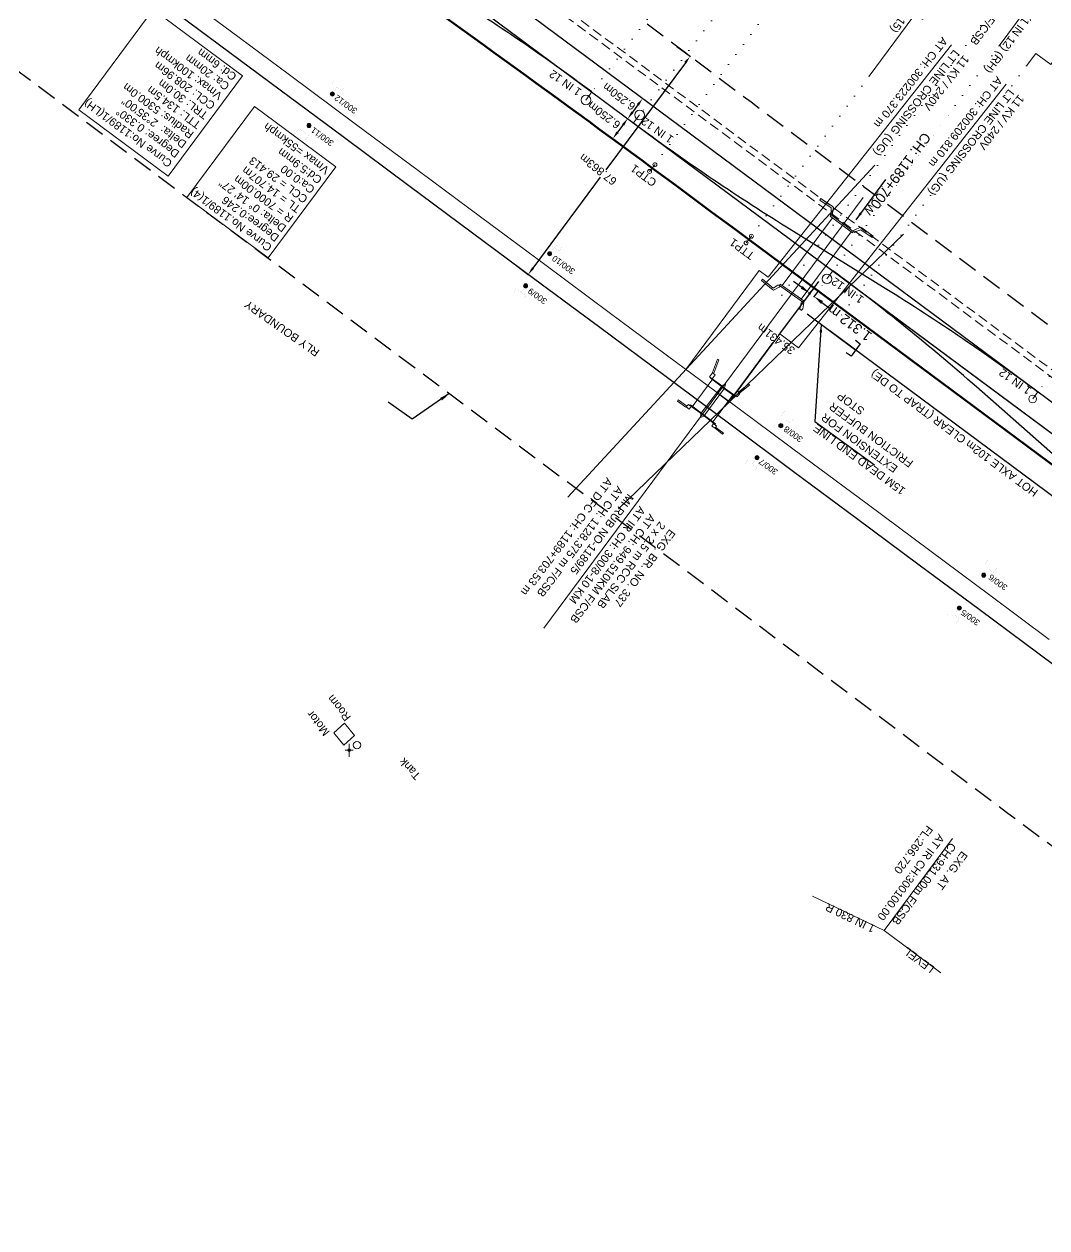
# Model space of a CAD drawing. Header units: metres. Extents: x 643874 to 646664, y 3378445 to 3380508.
# Drawn here: x 644457.3 to 644712.9, y 3379722.1 to 3380022.9 of the extents above; entities that cross this region are included whole.
import ezdxf
from ezdxf.enums import TextEntityAlignment as Align

# ---------------------------------------------------------------- set-up
doc = ezdxf.new("R2010")
doc.units = ezdxf.units.M
doc.header["$MEASUREMENT"] = 0
doc.header["$PDMODE"] = 35
doc.header["$PDSIZE"] = 1
for name, pattern in [('ACAD_ISO07W100', [3, 0, -3]), ('CENTER', [2, 1.25, -0.25, 0.25, -0.25]), ('DASHED', [0.75, 0.5, -0.25]), ('DASHED2', [0.375, 0.25, -0.125])]:
    doc.linetypes.add(name, pattern=pattern)
doc.layers.get('Defpoints').update_dxf_attribs({"color": 5, "lineweight": 0})
for name, color, linetype, lineweight in [('Bore', 7, 'Continuous', 13), ('BRIDGE DETAILS PLAN', 7, 'Continuous', 0), ('C-ALIG-LABL-DG', 1, 'Continuous', 25), ('Cardinal_Leader', 10, 'Continuous', 0), ('Commercial Building Pucca', 7, 'Continuous', 13), ('Culvert Parapet', 7, 'Continuous', 0), ('DFCC BOUNDARY', 6, 'CENTER', 0), ('DOTED LINE', 7, 'ACAD_ISO07W100', 18), ('EXG GRADES IN STATION', 7, 'Continuous', 0), ('Existing IR Track', 143, 'Continuous', 0), ('Existing Railway Boundary', 36, 'CENTER', 0), ('HT_PWR_LINE', 134, 'POWER', 0), ("NEW CHAWAPAIL STN. SRJ's", 10, 'Continuous', 0), ('OHE MAST', 7, 'Continuous', 0), ('Pavers', 7, 'Continuous', 0), ('Piers_Abutment', 7, 'Continuous', 0), ('Proposed Curve_Details', 10, 'Continuous', 0), ('PROPOSED DFCC TRACK', 1, 'Continuous', 0), ('Proposed TPTC Chainages', 10, 'Continuous', 0), ('Retaining Wall', 7, 'Continuous', 13), ('Tank', 7, 'Continuous', 0), ('Text', 7, 'Continuous', 13)]:
    doc.layers.add(name, color=color, linetype=linetype, lineweight=lineweight)
for name, color, linetype in [('Dimension', 10, 'Continuous'), ('HT_TEXT', 7, 'Continuous'), ("SARAI BANJARA STN. SRJ's", 10, 'Continuous')]:
    doc.layers.add(name, color=color, linetype=linetype)
doc.styles.add('ARIAL', font='arial.ttf')
doc.styles.get("Standard").update_dxf_attribs({"font": 'arial.ttf'})
doc.styles.add('Style-Arial', font='arial.ttf')
doc.styles.add('Text', font='arial.ttf', dxfattribs={"height": 2})
doc.linetypes.add('POWER', pattern='A,10,-0.2,[131,ltypeshp.shx,S=0.4,R=0,X=-0.2,Y=0],-0.2,[131,ltypeshp.shx,S=0.4,R=180,X=1.2,Y=0],-1.4,[131,ltypeshp.shx,S=0.4,R=0,X=-0.2,Y=0],-0.2,[131,ltypeshp.shx,S=0.4,R=180,X=1.2,Y=0],-1.4,[131,ltypeshp.shx,S=0.4,R=0,X=-0.2,Y=0],-0.2,[131,ltypeshp.shx,S=0.4,R=180,X=1.2,Y=0],-1.2', length=14.8)
doc.dimstyles.new('DIM', dxfattribs={"dimtxt": 2.5, "dimasz": 2.5, "dimexe": 0.18, "dimexo": 0.0625, "dimgap": 0.09, "dimtad": 0, "dimtih": 1, "dimtoh": 1, "dimdec": 3, "dimzin": 0, "dimdsep": 46, "dimtxsty": 'Standard', "dimcen": 0.09, "dimaunit": 1, "dimadec": 3, "dimazin": 0, "dimtfac": 1, "dimtdec": 3, "dimtofl": 0, "dimtmove": 0, "dimatfit": 3, "dimfxl": 1, "dimtolj": 1, "dimtzin": 0, "dimarcsym": 0})
doc.dimstyles.new('ISO-25', dxfattribs={"dimtxt": 2.5, "dimasz": 2.5, "dimexe": 1.25, "dimexo": 0.625, "dimtad": 1, "dimdec": 3, "dimtxsty": 'Standard', "dimcen": 2.5, "dimadec": 0, "dimazin": 0, "dimtfac": 1, "dimtdec": 3, "dimtmove": 0, "dimatfit": 3, "dimfxl": 1, "dimarcsym": 0})
doc.dimstyles.get("Standard").update_dxf_attribs({"dimtxt": 2.5, "dimasz": 2.5, "dimexe": 0.18, "dimexo": 0.0625, "dimgap": 0.09, "dimtad": 0, "dimtih": 1, "dimtoh": 1, "dimdec": 3, "dimzin": 0, "dimdsep": 46, "dimtxsty": 'ARIAL', "dimcen": 0.09, "dimadec": 0, "dimazin": 0, "dimtfac": 1, "dimtdec": 3, "dimtofl": 0, "dimtmove": 0, "dimatfit": 3, "dimfxl": 1, "dimtolj": 1, "dimtzin": 0, "dimarcsym": 0})

# ---------------------------------------------------------------- blocks, each defined once
blk = doc.blocks.new('*D10')
at = {"layer": 'Defpoints', "color": 0, "lineweight": 13, "transparency": 16777216}
for p in [(644651.85, 3379959.09), (644654.68, 3379956.99), (644630.74, 3379930.64)]:
    blk.add_point(p, dxfattribs=at)
at = {"layer": 'Dimension', "color": 0, "lineweight": -2, "transparency": 16777216}
for p, q in [((644651.95, 3379959.02), (644654.78, 3379956.91)), ((644653.49, 3379955.38), (644645.9, 3379945.14)), ((644634.76, 3379930.14), (644644.53, 3379943.3)), ((644630.84, 3379930.56), (644633.67, 3379928.46))]:
    blk.add_line(p, q, dxfattribs=at)
at = {"layer": 'Dimension', "color": 0, "lineweight": 13, "transparency": 16777216}
for points in [[(644653.23, 3379955.58), (644653.76, 3379955.18), (644654.68, 3379956.99)], [(644634.5, 3379930.34), (644635.03, 3379929.94), (644633.57, 3379928.53)]]:
    blk.add_solid(points, dxfattribs=at)
at = {"layer": 'Dimension', "color": 0, "lineweight": 0, "transparency": 16777216, "insert": (644645.25, 3379944.2), "char_height": 2, "attachment_point": 5, "rotation": 143, "style": 'Style-Arial'}
blk.add_mtext('\\A1;35.431m', dxfattribs=at)
blk = doc.blocks.new('TerminatorOpen_0.5')
at = {"color": 0, "linetype": 'ByBlock', "lineweight": -2}
for q in [(-1, 0.25), (-1, 0), (-1, -0.25)]:
    blk.add_line((0, 0), q, dxfattribs=at)
blk = doc.blocks.new('BORE')
at = {"ltscale": 0.5}
for q in [(-0.99, 0), (0, 1.64), (0.99, 0), (0, -1.64)]:
    blk.add_line((0, 0), q, dxfattribs=at)
blk.add_circle((0, 0), 0.328, dxfattribs=at)
blk = doc.blocks.new('OHE MAST')
h = blk.add_hatch(color=256)
edge = h.paths.add_edge_path()
edge.add_arc((0, 0), 0.514, 0, 360)
at = {"const_width": 0.01, "flags": 128}
for points in [[(1.5, 3.5), (1.5, 2), (-1.5, 2), (-1.5, 3.5)], [(0, 2), (0, 0)]]:
    blk.add_lwpolyline(points, dxfattribs=at)
blk.add_circle((0, 0), 0.514)
blk = doc.blocks.new('*D60')
at = {"layer": 'Defpoints', "color": 0, "linetype": 'ByBlock', "lineweight": 13, "ltscale": 5, "transparency": 16777216}
for p in [(644620.36, 3380017.35), (644623.77, 3380014.82), (644579.93, 3379962.85)]:
    blk.add_point(p, dxfattribs=at)
at = {"layer": 'DFCC BOUNDARY', "color": 0, "linetype": 'ByBlock', "lineweight": -2, "ltscale": 5, "transparency": 16777216}
for p, q in [((644620.46, 3380017.28), (644623.87, 3380014.75)), ((644622.58, 3380013.22), (644602.74, 3379986.48)), ((644584.53, 3379961.93), (644601.37, 3379984.64)), ((644580.03, 3379962.78), (644583.43, 3379960.25))]:
    blk.add_line(p, q, dxfattribs=at)
at = {"layer": 'DFCC BOUNDARY', "color": 0, "linetype": 'ByBlock', "lineweight": 13, "ltscale": 5, "transparency": 16777216}
for points in [[(644622.31, 3380013.41), (644622.85, 3380013.02), (644623.77, 3380014.82)], [(644584.26, 3379962.13), (644584.79, 3379961.73), (644583.33, 3379960.32)]]:
    blk.add_solid(points, dxfattribs=at)
at = {"layer": 'DFCC BOUNDARY', "color": 0, "linetype": 'ByBlock', "lineweight": 20, "ltscale": 5, "transparency": 16777216, "insert": (644600.77, 3379986.56), "char_height": 2, "attachment_point": 5, "rotation": 142, "style": 'Style-Arial'}
blk.add_mtext('\\A1;67.863m', dxfattribs=at)
blk = doc.blocks.new('*D82')
at = {"layer": 'Defpoints', "color": 0, "lineweight": 13, "transparency": 16777216}
for p in [(644611.91, 3380004.29), (644608.19, 3379999.27), (644608.19, 3379999.27)]:
    blk.add_point(p, dxfattribs=at)
at = {"layer": 'Dimension', "color": 0, "lineweight": -2, "transparency": 16777216}
blk.add_line((644610.72, 3380002.68), (644609.38, 3380000.88), dxfattribs=at)
at = {"layer": 'Dimension', "color": 0, "lineweight": 13, "transparency": 16777216}
for points in [[(644610.45, 3380002.88), (644610.99, 3380002.48), (644611.91, 3380004.29)], [(644609.11, 3380001.08), (644609.64, 3380000.68), (644608.19, 3379999.27)]]:
    blk.add_solid(points, dxfattribs=at)
at = {"layer": 'Dimension', "color": 0, "lineweight": 0, "transparency": 16777216, "insert": (644606.03, 3380004.77), "char_height": 2, "attachment_point": 5, "rotation": 143, "style": 'Style-Arial'}
blk.add_mtext('\\A1;6.250m', dxfattribs=at)
blk = doc.blocks.new('*D83')
at = {"layer": 'Defpoints', "color": 0, "lineweight": 13, "transparency": 16777216}
for p in [(644608.19, 3379999.27), (644604.46, 3379994.25), (644604.46, 3379994.25)]:
    blk.add_point(p, dxfattribs=at)
at = {"layer": 'Dimension', "color": 0, "lineweight": -2, "transparency": 16777216}
blk.add_line((644606.99, 3379997.66), (644605.65, 3379995.86), dxfattribs=at)
at = {"layer": 'Dimension', "color": 0, "lineweight": 13, "transparency": 16777216}
for points in [[(644606.73, 3379997.86), (644607.26, 3379997.47), (644608.19, 3379999.27)], [(644605.39, 3379996.06), (644605.92, 3379995.66), (644604.46, 3379994.25)]]:
    blk.add_solid(points, dxfattribs=at)
at = {"layer": 'Dimension', "color": 0, "lineweight": 0, "transparency": 16777216, "insert": (644602.28, 3380000.14), "char_height": 2, "attachment_point": 5, "rotation": 143, "style": 'Style-Arial'}
blk.add_mtext('\\A1;6.250m', dxfattribs=at)
blk = doc.blocks.new('Tick Hor')
blk.add_lwpolyline([(-19.7, 0), (19.7, 0)])
blk = doc.blocks.new('*D488')
at = {"layer": 'Defpoints', "color": 0, "transparency": 16777216}
for p in [(644654.68, 3379956.99), (644655.95, 3379956.49), (644654.72, 3379954.83)]:
    blk.add_point(p, dxfattribs=at)
at = {"layer": 'Pavers', "color": 0, "lineweight": -2, "transparency": 16777216}
for p, q in [((644651.66, 3379957.11), (644649.65, 3379958.59)), ((644654.65, 3379956.94), (644653.56, 3379955.47)), ((644655.91, 3379956.44), (644654.61, 3379954.69)), ((644656.73, 3379953.34), (644658.74, 3379951.85))]:
    blk.add_line(p, q, dxfattribs=at)
at = {"layer": 'Pavers', "color": 0, "transparency": 16777216}
for points in [[(644651.41, 3379956.77), (644651.91, 3379957.44), (644653.67, 3379955.62)], [(644656.48, 3379953.01), (644656.98, 3379953.68), (644654.72, 3379954.83)]]:
    blk.add_solid(points, dxfattribs=at)
at = {"layer": 'Pavers', "color": 0, "transparency": 16777216, "insert": (644663.63, 3379948.22), "char_height": 2.5, "attachment_point": 5, "rotation": 143.4264}
blk.add_mtext('\\A1;1.312 m', dxfattribs=at)

msp = doc.modelspace()

# ---------------------------------------------------------------- linework, layer by layer
at = {"color": 1, "lineweight": 9}
msp.add_lwpolyline([(644659.4619, 3379961.2257), (644814.4503, 3379846.2319)], dxfattribs=at)
at = {"layer": 'BRIDGE DETAILS PLAN', "lineweight": 15, "flags": 128}
msp.add_lwpolyline([(644587.1948, 3379871.9518), (644667.0376, 3379979.5637)], dxfattribs=at)
at = {"layer": 'Cardinal_Leader', "linetype": 'Continuous', "lineweight": 13}
for p, q in [((644614.9641, 3379987.7435), (644613.6604, 3379986.0704)), ((644639.0739, 3379969.8907), (644637.7701, 3379968.2176))]:
    msp.add_line(p, q, dxfattribs=at)
for centre in [(644613.6604, 3379986.0704), (644614.9641, 3379987.7435), (644637.7701, 3379968.2176), (644639.0739, 3379969.8907)]:
    msp.add_circle(centre, 0.5, dxfattribs=at)
at = {"layer": 'Commercial Building Pucca', "linetype": 'Continuous', "flags": 128}
msp.add_lwpolyline([(644537.4513, 3379848.2757), (644539.8872, 3379845.1784), (644537.215, 3379842.7615), (644534.7791, 3379845.8588), (644537.4513, 3379848.2757)], close=True, dxfattribs=at)
at = {"layer": 'Culvert Parapet', "linetype": 'Continuous', "lineweight": 15}
for p, q in [((644646.777, 3379957.5633), (644659.3291, 3379974.473)), ((644651.5452, 3379954.1578), (644664.0333, 3379970.981))]:
    msp.add_line(p, q, dxfattribs=at)
at = {"layer": 'Culvert Parapet', "linetype": 'Continuous', "lineweight": 15, "flags": 128}
for points in [[(644664.3683, 3379970.7323), (644664.5426, 3379971.0602), (644658.9843, 3379975.1998), (644658.7447, 3379974.9068), (644664.3683, 3379970.7323)], [(644652.1547, 3379953.7225), (644651.8883, 3379953.4835), (644646.1247, 3379957.5808), (644646.3043, 3379957.9009), (644652.1547, 3379953.7225)]]:
    msp.add_lwpolyline(points, close=True, dxfattribs=at)
at = {"layer": 'Culvert Parapet', "linetype": 'Continuous', "flags": 128}
for points in [[(644628.5924, 3379934.7824), (644629.2507, 3379934.2721), (644630.0177, 3379935.2716), (644629.3593, 3379935.7819), (644628.5924, 3379934.7824)], [(644628.9312, 3379934.5026), (644628.8493, 3379934.3966), (644631.8519, 3379932.1414), (644631.9478, 3379932.0309), (644635.0697, 3379929.87), (644635.1694, 3379929.9365), (644632.0252, 3379932.1877), (644631.9297, 3379932.3054), (644628.9312, 3379934.5026)], [(644634.806, 3379930.2635), (644635.4909, 3379931.2269), (644636.1923, 3379930.6257), (644635.5111, 3379929.7506), (644634.806, 3379930.2635)], [(644622.8022, 3379927.2276), (644623.5349, 3379926.7166), (644624.0741, 3379927.367), (644623.3414, 3379927.878), (644622.8022, 3379927.2276)], [(644630.3761, 3379922.4633), (644629.6176, 3379923.0673), (644629.2409, 3379922.4639), (644630.0228, 3379921.9585), (644630.3761, 3379922.4633)]]:
    msp.add_lwpolyline(points, close=True, dxfattribs=at)
msp.add_lwpolyline([(644623.8318, 3379927.7856), (644623.7414, 3379927.6298), (644626.8744, 3379925.3269), (644626.967, 3379925.2638), (644630.0187, 3379922.8757), (644630.1092, 3379923.0316), (644626.9331, 3379925.4254), (644623.8318, 3379927.7856)], dxfattribs=at)
at = {"layer": 'DOTED LINE', "color": 1, "lineweight": 13}
for p, q in [((644626.2096, 3380041.2387), (644599.2215, 3380005.9212)), ((644636.6528, 3380033.4966), (644611.156, 3380000.1793)), ((644644.437, 3380027.7257), (644614.3123, 3379986.9069)), ((644701.0384, 3380017.4651), (644655.9491, 3379956.4912)), ((644707.8641, 3380012.4653), (644659.9607, 3379947.8644)), ((644668.5366, 3380009.8593), (644638.3891, 3379969.0119)), ((644749.1653, 3379981.7859), (644710.6941, 3379930.9902))]:
    msp.add_line(p, q, dxfattribs=at)
at = {"layer": 'EXG GRADES IN STATION', "color": 0, "linetype": 'Continuous', "lineweight": 20}
msp.add_line((644689.3468, 3379819.4133), (644672.2819, 3379796.4097), dxfattribs=at)
at = {"layer": 'EXG GRADES IN STATION', "color": 0, "linetype": 'Continuous', "lineweight": 0, "flags": 128}
for points in [[(644672.2898, 3379796.4061), (644672.2819, 3379796.4097), (644654.3431, 3379805.0582)], [(644686.4672, 3379785.8848), (644672.2819, 3379796.4097)]]:
    msp.add_lwpolyline(points, dxfattribs=at)
at = {"layer": 'Existing IR Track', "color": 0, "lineweight": 20, "flags": 128}
msp.add_lwpolyline([(644713.512, 3379869.1332), (644698.6675, 3379880.1815), (644683.6556, 3379891.3544), (644667.9889, 3379902.9973), (644652.3455, 3379914.6228), (644636.3414, 3379926.4838), (644620.3698, 3379938.3207), (644603.8454, 3379950.612), (644587.1297, 3379963.0456), (644571.7089, 3379974.4883), (644556.1807, 3379986.0106), (644540.0628, 3379997.9733), (644523.638, 3380010.1637), (644508.8176, 3380021.1786), (644493.7169, 3380032.4019)], dxfattribs=at)
at = {"layer": 'Existing IR Track', "color": 7, "lineweight": 25, "flags": 128}
msp.add_lwpolyline([(644726.693, 3379853.784), (644711.0365, 3379865.4396), (644696.008, 3379876.603), (644681.0087, 3379887.7448), (644665.3169, 3379899.402), (644649.6419, 3379911.0468), (644633.6815, 3379922.9032), (644617.7539, 3379934.7353), (644601.1915, 3379947.0451), (644584.6555, 3379959.3353), (644569.0632, 3379970.9259), (644553.4939, 3379982.4993), (644537.4272, 3379994.4266), (644521.3729, 3380006.3446), (644506.1779, 3380017.6262), (644490.9801, 3380028.9099)], dxfattribs=at)
at = {"layer": 'Existing Railway Boundary', "color": 32, "linetype": 'DASHED2', "lineweight": 25, "ltscale": 20, "flags": 128}
for points in [[(644232.5396, 3380177.8416), (644249.4258, 3380165.3983), (644621.007, 3379887.6965), (644676.9944, 3379845.4482), (644702.8645, 3379825.9912), (644738.6024, 3379799.4801), (644742.2817, 3379796.7418), (644771.2557, 3379773.8192), (644804.6479, 3379750.2058), (644834.554, 3379728.6172), (644848.5372, 3379718.5093), (644863.2911, 3379707.9396), (644878.1999, 3379697.2589), (644893.8111, 3379686.127), (644909.381, 3379675.0245), (644918.4816, 3379668.5863), (644935.1691, 3379656.7791), (644907.7997, 3379620.3367), (644936.8456, 3379598.666), (644961.4527, 3379618.4234), (645145.9779, 3379481.4776), (645154.4712, 3379493.1591), (645276.7247, 3379402.534), (645271.4125, 3379395.0606), (645469.1907, 3379254.0062), (645478.6859, 3379267.1096), (645498.5589, 3379252.3702), (645510.5872, 3379243.9988), (645510.5872, 3379243.9988), (645531.3517, 3379228.922), (645544.8911, 3379218.91), (645549.0311, 3379215.8257)], [(644839.4951, 3379853.9143), (644799.5441, 3379883.7664), (644759.067, 3379913.46), (644719.0126, 3379943.3882), (644639.0378, 3380003.3297), (644599.0819, 3380033.3284), (644479.0036, 3380123.1209), (644447.3185, 3380146.793)]]:
    msp.add_lwpolyline(points, dxfattribs=at)
at = {"layer": 'HT_PWR_LINE', "color": 7, "lineweight": 18, "flags": 128}
for points in [[(644593.1823, 3379904.6932), (644669.9734, 3379987.6075)], [(644677.1122, 3379970.4292), (644605.8999, 3379901.8158)]]:
    msp.add_lwpolyline(points, dxfattribs=at)
at = {"layer": 'HT_TEXT', "lineweight": 15, "flags": 128}
for points in [[(644689.097, 3380017.7194), (644643.3179, 3379959.6441), (644641.0665, 3379961.3146), (644622.716, 3379936.5819)], [(644702.7925, 3380007.8728), (644650.8694, 3379942.0033), (644646.1919, 3379945.4738), (644633.6062, 3379928.5109)]]:
    msp.add_lwpolyline(points, dxfattribs=at)
at = {"layer": 'Piers_Abutment', "linetype": 'Continuous', "lineweight": 15, "flags": 128}
for points in [[(644629.4297, 3379934.2793), (644624.2664, 3379927.2717)], [(644629.2996, 3379923.2909), (644634.652, 3379930.4449)]]:
    msp.add_lwpolyline(points, dxfattribs=at)
msp.add_lwpolyline([(644631.7436, 3379932.5022), (644632.635, 3379933.0039), (644632.3676, 3379931.9527), (644627.1967, 3379924.9583), (644626.3538, 3379924.6064), (644626.485, 3379925.5959), (644631.7436, 3379932.5022)], close=True, dxfattribs=at)
at = {"layer": 'Proposed TPTC Chainages', "color": 1, "lineweight": 0}
msp.add_lwpolyline([(644668.5366, 3380009.8593), (644703.4336, 3380057.0437)], dxfattribs=at)
at = {"layer": 'Retaining Wall', "linetype": 'Continuous', "flags": 128}
for points in [[(644658.8466, 3379975.2679), (644659.2572, 3379975.0205), (644659.3692, 3379975.6573), (644659.6074, 3379977.05), (644659.238, 3379977.359), (644656.4649, 3379979.2901), (644656.1525, 3379978.9095), (644659.035, 3379976.9449), (644658.995, 3379975.7013), (644658.8466, 3379975.2679)], [(644646.323, 3379957.3886), (644646.0515, 3379957.166), (644644.5947, 3379956.3645), (644644.1087, 3379956.7396), (644641.5816, 3379958.8074), (644641.8741, 3379959.1816), (644644.5073, 3379956.9418), (644645.7039, 3379957.636), (644646.0562, 3379957.6445), (644646.323, 3379957.3886)], [(644652.1739, 3379953.261), (644651.6235, 3379953.6119), (644651.1717, 3379951.6871), (644651.5808, 3379951.3359), (644651.6802, 3379951.5188), (644651.9053, 3379951.7161), (644652.1739, 3379953.261)]]:
    msp.add_lwpolyline(points, dxfattribs=at)
for points in [[(644664.8883, 3379970.8264), (644665.2196, 3379971.0804), (644666.4502, 3379971.498), (644669.2421, 3379969.5754), (644669.545, 3379969.8932), (644666.6799, 3379971.9618), (644666.3311, 3379972.118), (644664.9176, 3379971.4627), (644664.3941, 3379971.2388), (644664.8883, 3379970.8264)], [(644629.3839, 3379935.8447), (644629.6998, 3379935.6595), (644630.9139, 3379938.968), (644630.598, 3379939.1533), (644629.3839, 3379935.8447)], [(644635.9417, 3379931.0031), (644636.2276, 3379930.7629), (644638.6821, 3379932.7171), (644638.3961, 3379932.9573), (644635.9417, 3379931.0031)], [(644620.798, 3379929.0064), (644620.6005, 3379928.6909), (644622.714, 3379927.19), (644622.9115, 3379927.5055), (644620.798, 3379929.0064)], [(644630.2142, 3379922.1375), (644630.0214, 3379921.9033), (644631.9045, 3379920.435), (644632.0973, 3379920.6691), (644630.2142, 3379922.1375)]]:
    msp.add_lwpolyline(points, close=True, dxfattribs=at)
at = {"layer": "SARAI BANJARA STN. SRJ's", "color": 1, "lineweight": 25}
msp.add_line((644652.988, 3379950.4646), (644665.1473, 3379941.4429), dxfattribs=at)
at = {"layer": "SARAI BANJARA STN. SRJ's", "color": 1, "lineweight": 50, "flags": 128}
msp.add_lwpolyline([(645830.8338, 3379084.3418), (644638.4218, 3379969.054), (644635.4102, 3379971.2885), (644632.3984, 3379973.5226), (644629.3862, 3379975.7562), (644626.3734, 3379977.989), (644623.3598, 3379980.2207), (644620.3452, 3379982.4512), (644617.3294, 3379984.68), (644614.3123, 3379986.9069, 0.00985692), (644443.7453, 3380107.5946), (644440.6413, 3380109.6988), (644437.536, 3380111.8011), (644434.4295, 3380113.9017), (644431.3222, 3380116.0009), (644428.2141, 3380118.0991), (644425.1055, 3380120.1964), (644421.9964, 3380122.2931), (644418.8872, 3380124.3896), (644418.0003, 3380124.9876)], format="xyb", dxfattribs=at)
at = {"layer": "SARAI BANJARA STN. SRJ's", "color": 1, "lineweight": 25, "flags": 128}
for points in [[(644599.226, 3380005.9178, 0.0208253), (644560.9993, 3380031.8846), (644518.9424, 3380057.9712, -0.0208253), (644479.9684, 3380082.8023)], [(645419.9177, 3379404.7833, 0.00062224), (645418.2202, 3379406.046), (644568.9749, 3380036.1454)], [(644609.6644, 3379998.1731, 0.02078913), (644647.8229, 3379972.2485), (644672.5425, 3379956.9158, -0.02078909), (644710.7009, 3379930.9913)], [(644753.0503, 3379884.0052, -0.02078913), (644717.1765, 3379913.0091), (644695.3357, 3379932.2219, 0.02078909), (644659.4619, 3379961.2257)]]:
    msp.add_lwpolyline(points, format="xyb", dxfattribs=at)
for points in [[(645628.4808, 3379242.2604), (644502.6124, 3380077.6005)], [(644747.0676, 3379880.6674), (644658.7115, 3379946.2176)], [(644665.0904, 3379943.8835), (644666.295, 3379942.9897), (644663.9998, 3379939.8962), (644662.7951, 3379940.79)]]:
    msp.add_lwpolyline(points, dxfattribs=at)
at = {"layer": "SARAI BANJARA STN. SRJ's", "color": 1, "lineweight": 13, "flags": 128}
for points in [[(644730.534, 3380057.3373), (644701.0384, 3380017.4651)], [(644739.1208, 3380046.6249), (644713.9326, 3380012.7436), (644710.1519, 3380015.5487), (644707.8641, 3380012.4653)]]:
    msp.add_lwpolyline(points, dxfattribs=at)
at = {"layer": "SARAI BANJARA STN. SRJ's", "linetype": 'Continuous', "lineweight": 13, "flags": 128}
for points in [[(644597.7362, 3380003.9103), (644599.226, 3380005.9178)], [(644611.156, 3380000.1793), (644609.6662, 3379998.1717)], [(644657.9721, 3379959.2181), (644659.4619, 3379961.2257)], [(644709.3858, 3379929.219), (644710.7028, 3379930.9938)]]:
    msp.add_lwpolyline(points, dxfattribs=at)
at = {"layer": "SARAI BANJARA STN. SRJ's", "linetype": 'Continuous', "lineweight": 13}
for centre, radius in [((644597.7362, 3380003.9103), 1.2), ((644611.156, 3380000.1793), 1.2), ((644657.9721, 3379959.2181), 1.2), ((644709.3858, 3379929.219), 0.9702)]:
    msp.add_circle(centre, radius, dxfattribs=at)
at = {"layer": 'Tank', "linetype": 'Continuous'}
msp.add_circle((644540.5298, 3379842.7535), 0.9324, dxfattribs=at)

# ---------------------------------------------------------------- block references
at = {"layer": 'Bore', "linetype": 'Continuous'}
msp.add_blockref('BORE', (644538.56, 3379841.47), dxfattribs=at)
at = {"layer": 'C-ALIG-LABL-DG', "color": 1, "linetype": 'Continuous', "lineweight": 25, "xscale": 0.1, "yscale": 0.1, "zscale": 0.1, "rotation": 233.4263657869589}
msp.add_blockref('Tick Hor', (644654.6845, 3379956.9879, 0.1), dxfattribs=at)
at = {"layer": 'OHE MAST', "lineweight": 13}
for p, rotation in [((644534.358, 3380005.422), 323.3908318566117), ((644528.538, 3379997.535), 143.3908318566117), ((644588.662, 3379965.501), 323.3908318566117), ((644582.66, 3379957.473), 143.3908318566117), ((644646.445, 3379922.545), 323.3908318566117), ((644640.514, 3379914.568), 143.3908318566117), ((644697.154, 3379885.213), 323.3908318566117), ((644691.061, 3379876.982), 143.3908318566117)]:
    msp.add_blockref('OHE MAST', p, dxfattribs=dict(at, rotation=rotation))

# ---------------------------------------------------------------- texts
at = {"layer": 'BRIDGE DETAILS PLAN', "style": 'ARIAL'}
for s, rotation, p in [('FLOW ', 233.426366, (644671.9271, 3379982.6413)), ('AT IR CH: 300/8-10 KM', 233, (644611.1608, 3379902.6034)), ('AT CH: 949.510KM F/CSB', 233, (644613.6645, 3379900.6915)), ('2 x 2.5 m RCC SLAB ', 233, (644616.1682, 3379898.7796)), ('EXG. BR. NO. 337', 233, (644618.6719, 3379896.8677))]:
    msp.add_text(s, height=2, rotation=rotation, dxfattribs=at).set_placement(p)
at = {"layer": 'BRIDGE DETAILS PLAN', "color": 7, "style": 'ARIAL'}
for s, p in [('AT DFC CH: 1189+703.53 m', (644602.9603, 3379909.7718)), ('AT CH: 1128.375 m F/CSB', (644605.634, 3379907.6415)), ('MI RUB NO-1189/5', (644608.2378, 3379905.7096))]:
    msp.add_text(s, height=2, rotation=233, dxfattribs=at).set_placement(p)
at = {"layer": 'EXG GRADES IN STATION', "color": 0, "lineweight": 0, "insert": (644688.1365, 3379819.0722), "char_height": 2, "width": 32.277729, "attachment_point": 4, "rotation": 233.426366, "line_spacing_factor": 1.08, "style": 'ARIAL'}
msp.add_mtext('EXG. AT \\PCH:931.00m F/CSB\\PAT IR CH:300100.00\\PFL:266.720', dxfattribs=at)
at = {"layer": 'EXG GRADES IN STATION', "color": 0, "lineweight": 13, "char_height": 2, "attachment_point": 7, "line_spacing_factor": 0.84, "style": 'ARIAL'}
for s, insert, rotation in [('1 IN 830 R', (644670.2402, 3379797.606), 154.260655), ('LEVEL', (644685.0214, 3379787.2353), 143.426366)]:
    msp.add_mtext(s, dxfattribs=dict(at, insert=insert, rotation=rotation))
at = {"layer": 'Existing Railway Boundary', "linetype": 'Continuous', "ltscale": 5, "style": 'ARIAL'}
msp.add_text('RLY BOUNDARY', height=2, rotation=144.877675, dxfattribs=at).set_placement((644513.3326, 3379953.9826), align=Align.RIGHT)
at = {"layer": 'HT_TEXT', "style": 'ARIAL'}
for s, p in [('AT CH: 300223.370 m', (644686.7248, 3380019.8276)), ('LT LINE CROSSING (UG)', (644689.6834, 3380016.6394)), ('11 KV / 240V', (644692.1317, 3380015.2727)), ('AT CH: 300209.810 m', (644700.4202, 3380009.981)), ('LT LINE CROSSING (UG)', (644703.3788, 3380006.7928)), ('11 KV / 240V', (644705.8962, 3380005.4307))]:
    msp.add_text(s, height=2, rotation=231.831665, dxfattribs=at).set_placement(p)
at = {"layer": "NEW CHAWAPAIL STN. SRJ's", "lineweight": 13, "insert": (644657.8832, 3379926.3251), "char_height": 2, "width": 30.66926, "attachment_point": 6, "rotation": 143.664745, "line_spacing_factor": 0.648, "style": 'ARIAL'}
msp.add_mtext('\\A1;\\pxsm1;15M DEAD END LINE EXTENSION FOR FRICTION BUFFER STOP ', dxfattribs=at)
at = {"layer": 'OHE MAST', "style": 'ARIAL'}
for s, p in [('300/12', (644535.5997, 3380005.3115)), ('300/11', (644529.7139, 3379997.2368)), ('300/10', (644589.9761, 3379965.2036)), ('300/9', (644583.9392, 3379957.0596)), ('300/8', (644647.8534, 3379922.5744)), ('300/7', (644641.6154, 3379914.4576)), ('300/6', (644699.0035, 3379885.5612)), ('300/5', (644692.1144, 3379876.7638))]:
    msp.add_text(s, height=1.5, rotation=144, dxfattribs=at).set_placement(p, align=Align.RIGHT)
at = {"layer": 'Proposed Curve_Details', "color": 1, "lineweight": 0, "insert": (644510.6736, 3380010.2022), "char_height": 2, "attachment_point": 7, "rotation": 143.426366, "line_spacing_factor": 0.9, "style": 'ARIAL'}
msp.add_mtext('Curve No:1189/1(LH)\\PDegree: 0.330%%D\\PDelta:  2%%D35\'00"\\PRadius: 5300.0m\\PTTL: 134.5m\\PTRL: 30.0m\\PCCL: 208.96m\\PVmax: 100kmph\\PCa: 20mm\\PCd: 6mm', dxfattribs=at)
at = {"layer": "SARAI BANJARA STN. SRJ's", "color": 1, "lineweight": 13, "style": 'ARIAL'}
for s, p in [('CTP1', (644615.6072, 3379983.7224)), ('TTP1', (644640.071, 3379965.4476))]:
    msp.add_text(s, height=2, rotation=143.603357, dxfattribs=at).set_placement(p)
at = {"layer": "SARAI BANJARA STN. SRJ's", "linetype": 'Continuous', "lineweight": 13, "style": 'ARIAL'}
msp.add_text('HOT AXLE 102m CLEAR (TRAP TO DE)', height=2, rotation=143.516901, dxfattribs=at).set_placement((644710.889, 3379906.2602))
at = {"layer": "SARAI BANJARA STN. SRJ's", "color": 1, "lineweight": 13, "char_height": 2, "attachment_point": 4, "rotation": 233.426366, "style": 'Style-Arial'}
for s, insert, width, line_spacing_factor in [('\\A1;\\pxsm0.9;BUFFER STOP AT  CH:1130.173m F/CSB\\PAT DFC {\\A0;CH:1189+705.328m }', (644724.9282, 3380061.6022), 58.357671, 0.648), ('\\pxsm1,ql;TTP1 AT CH:1145.095m F/CSB\\PAT DFC CH:1189+720.250m (C-115)', (644703.1115, 3380057.2828), 64.519477, 0.6), ('\\A1;\\pxsm1;SRJ AT CH:1123.533m F/CSB {\\A0;(1 IN 12) (RH)\\P}AT DFC {\\A0;CH:1189+698.688m }', (644730.3201, 3380057.2927), 75.450993, 0.648)]:
    msp.add_mtext(s, dxfattribs=dict(at, insert=insert, width=width, line_spacing_factor=line_spacing_factor))
at = {"layer": "SARAI BANJARA STN. SRJ's", "linetype": 'Continuous', "lineweight": 13, "char_height": 2, "attachment_point": 4, "rotation": 144.882388, "line_spacing_factor": 0.60036, "style": 'ARIAL'}
for insert in [(644596.2765, 3380005.5578), (644619.2704, 3379993.7446), (644666.811, 3379953.7145), (644708.6544, 3379930.9694)]:
    msp.add_mtext('1 IN 12', dxfattribs=dict(at, insert=insert))
at = {"layer": 'Text', "style": 'Text'}
for s, rotation, p in [('Room', 128.733874, (644539.1474, 3379849.7556)), ('Motor', 128.733874, (644533.8293, 3379846.0374)), (' Tank', 133.059688, (644557.1455, 3379834.6648))]:
    msp.add_text(s, height=2, rotation=rotation, dxfattribs=at).set_placement(p)

# ---------------------------------------------------------------- dimensions: what is measured, and where the dimension line sits
at = {"layer": 'DFCC BOUNDARY', "linetype": 'ByBlock', "lineweight": 20, "ltscale": 5}
dim = msp.add_linear_dim(base=(644623.7705, 3380014.8225), p1=(644579.9262, 3379962.8508), p2=(644620.3626, 3380017.3509), angle=53.426366, dimstyle='Standard', override={"dimtxt": 2, "dimasz": 2, "dimexe": 0.125, "dimexo": 0.125, "dimgap": 0.125, "dimtad": 1, "dimtih": 0, "dimtoh": 0, "dimzin": 11, "dimpost": 'm', "dimtxsty": 'Style-Arial', "dimsah": 1, "dimadec": 4, "dimazin": 3, "dimtmove": 2, "dimatfit": 1, "dimldrblk": 'TerminatorOpen_0.5', "dimfrac": 2, "dimtzin": 11}, dxfattribs=at)
dim.commit()
dim.dimension.update_dxf_attribs({"geometry": '*D60', "text_midpoint": (644600.7711, 3379986.5643), "dimtype": 161, "text_rotation": 142})
at = {"layer": 'Dimension', "color": 10, "lineweight": 0}
for base, p1, p2, angle, picture, middle in [((644608.1855, 3379999.2703), (644611.9096, 3380004.2897), (644608.1855, 3379999.2703), 233.426366, '*D82', (644606.0263, 3380004.7725)), ((644604.4614, 3379994.251), (644608.1855, 3379999.2703), (644604.4614, 3379994.251), 233.426366, '*D83', (644602.2761, 3380000.143)), ((644654.6845, 3379956.9879), (644630.7367, 3379930.6375), (644651.8486, 3379959.092), 53.426366, '*D10', (644645.2451, 3379944.1977))]:
    dim = msp.add_linear_dim(base=base, p1=p1, p2=p2, angle=angle, dimstyle='Standard', override={"dimtxt": 2, "dimasz": 2, "dimexe": 0.125, "dimexo": 0.125, "dimgap": 0.125, "dimtad": 1, "dimtih": 0, "dimtoh": 0, "dimzin": 3, "dimpost": 'm', "dimtxsty": 'Style-Arial', "dimsah": 1, "dimadec": 4, "dimazin": 3, "dimtmove": 2, "dimatfit": 1, "dimldrblk": 'TerminatorOpen_0.5', "dimfrac": 2, "dimtzin": 11}, dxfattribs=at)
    dim.commit()
    dim.dimension.update_dxf_attribs({"geometry": picture, "text_midpoint": middle, "dimtype": 161, "text_rotation": 143})
at = {"layer": 'Pavers', "color": 1}
dim = msp.add_linear_dim(base=(644654.7196, 3379954.8341), p1=(644654.6845, 3379956.9879), p2=(644655.9491, 3379956.4912), angle=143.426366, dimstyle='DIM', override={"dimpost": ' m'}, dxfattribs=at)
dim.commit()
dim.dimension.update_dxf_attribs({"geometry": '*D488', "text_midpoint": (644663.6315, 3379948.2219)})

# ---------------------------------------------------------------- leaders
at = {"layer": 'Existing IR Track', "color": 7, "lineweight": 13}
msp.add_leader([(644665.254, 3379974.0045), (644672.7186, 3379984.0539)], dimstyle='ISO-25', override={"dimscale": 1, "dimtxt": 3, "dimasz": 2, "dimtad": 0, "dimdec": 3, "dimzin": 2, "dimtdec": 3}, dxfattribs=at)
at = {"layer": 'Existing Railway Boundary', "linetype": 'Continuous', "ltscale": 5}
msp.add_leader([(644563.6064, 3379930.595), (644554.3307, 3379924.1494), (644548.3413, 3379928.427)], dimstyle='ISO-25', override={"dimtxt": 3, "dimasz": 2.5, "dimgap": 0.625, "dimtad": 0, "dimdec": 3, "dimzin": 2, "dimtdec": 3}, dxfattribs=at)
at = {"layer": "NEW CHAWAPAIL STN. SRJ's", "lineweight": 13}
msp.add_leader([(644656.5571, 3379947.8164), (644654.9207, 3379923.6342), (644669.8391, 3379912.7602)], dimstyle='Standard', override={"dimasz": 2, "dimgap": 0.25}, dxfattribs=at)

# ---------------------------------------------------------------- next in the draw order: texts
at = {"layer": 'C-ALIG-LABL-DG', "color": 1, "linetype": 'Continuous', "lineweight": 25, "insert": (644669.6405, 3379977.1455), "char_height": 2.5, "width": 31.503939, "attachment_point": 6, "rotation": 233.426366, "style": 'ARIAL', "bg_fill": 3, "box_fill_scale": 1.028571, "bg_fill_color": 256, "bg_fill_true_color": 13158600, "bg_fill_transparency": 0}
msp.add_mtext('CH: 1189+700', dxfattribs=at)
at = {"layer": 'Proposed Curve_Details', "color": 1, "lineweight": 0, "insert": (644534.1478, 3379987.284), "char_height": 2, "attachment_point": 7, "rotation": 143.426366, "line_spacing_factor": 0.9, "style": 'ARIAL', "bg_fill": 2}
msp.add_mtext('Curve No.1189/1(4) \\PDegree:0.246\\PDelta: 0° 14\' 27"\\PR = 7000.00m\\PTL = 14.707m\\PCCL = 29.413\\PCa:0.00\\PCd:5.9mm\\PVmax =55kmph', dxfattribs=at)

# ---------------------------------------------------------------- next in the draw order: linework, layer by layer
at = {"layer": 'DOTED LINE', "color": 1, "lineweight": 13}
msp.add_line((644646.6651, 3379955.1555), (644698.3154, 3380025.1117), dxfattribs=at)
at = {"layer": 'Pavers', "color": 1}
for points in [[(644493.3244, 3379984.8713), (644471.0069, 3380001.4299), (644489.6175, 3380026.5131), (644511.935, 3380009.9546)], [(644518.3079, 3379964.4515), (644497.9852, 3379979.5299), (644514.8846, 3380002.3069), (644535.2073, 3379987.2284)]]:
    msp.add_lwpolyline(points, close=True, dxfattribs=at)
at = {"layer": 'PROPOSED DFCC TRACK', "color": 5, "linetype": 'DASHED', "lineweight": 13, "ltscale": 5}
for points in [[(644725.0441, 3379928.4431), (644460.4411, 3380124.7657)], [(644724.1503, 3379927.2384), (644459.5448, 3380123.5629)]]:
    msp.add_lwpolyline(points, dxfattribs=at)

doc.saveas('drawing.dxf')
